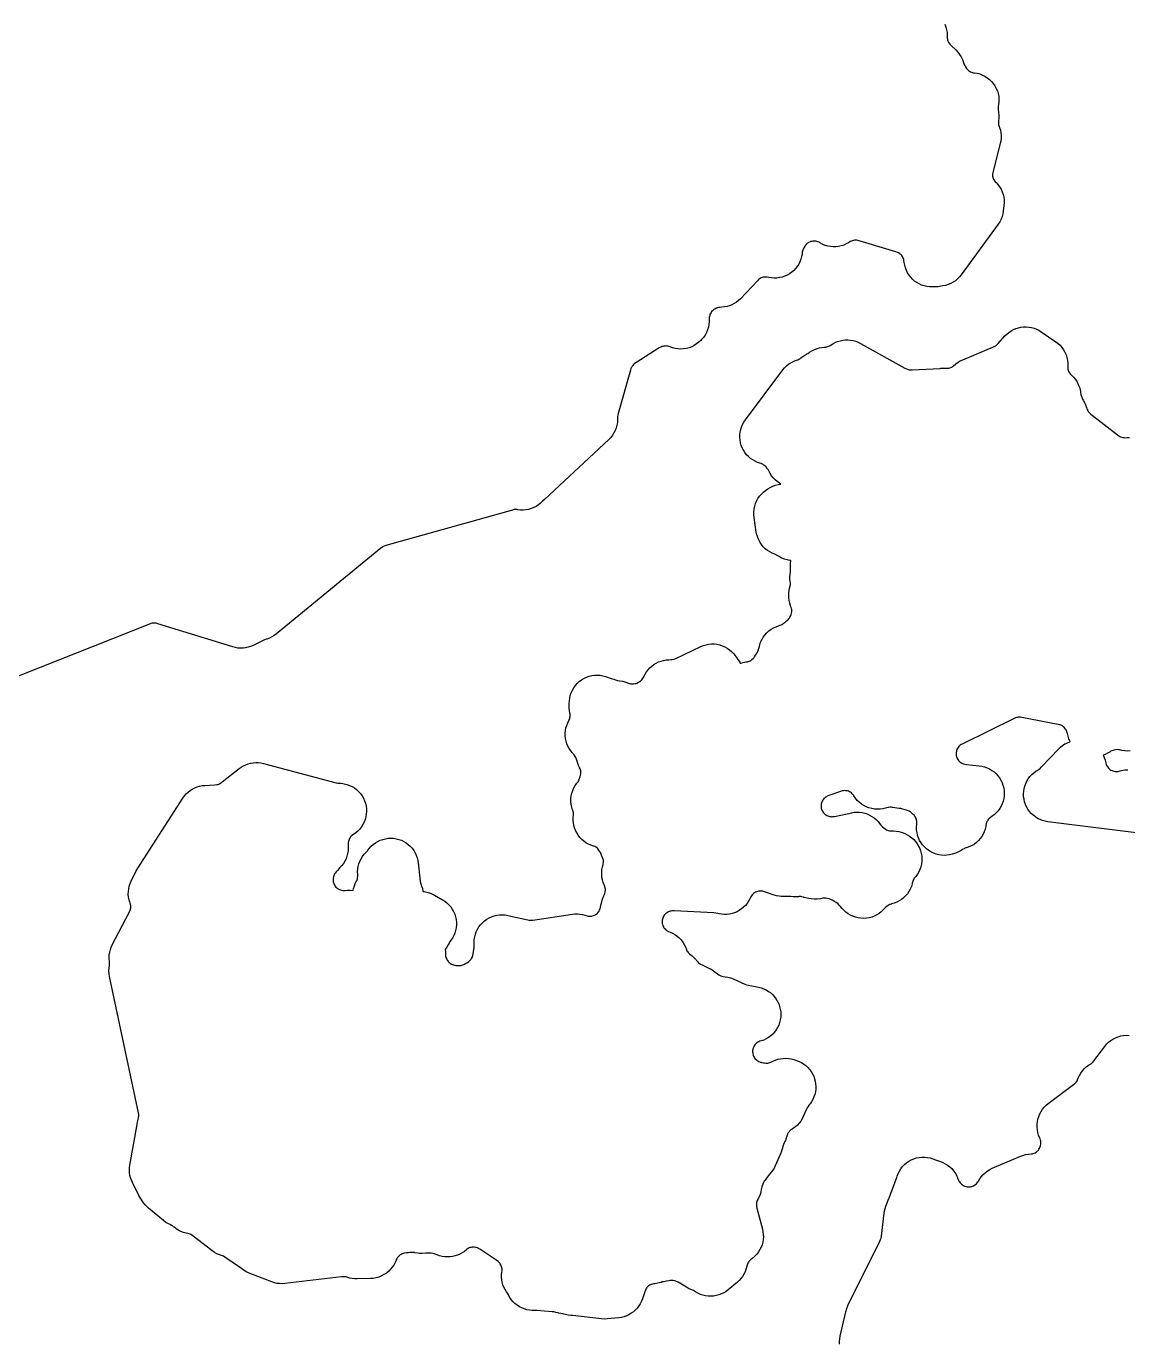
# Model space of a CAD drawing. Header units: metres. Extents: x 0 to 400, y 0 to 202.
# Drawn here: x 96.17 to 121.9, y 88.6 to 119.37 of the extents above; entities that cross this region are included whole.
import ezdxf

# ---------------------------------------------------------------- set-up
doc = ezdxf.new("R2010")
doc.units = ezdxf.units.M

msp = doc.modelspace()

# ---------------------------------------------------------------- linework, layer by layer
for points in [[(117.628, 119.4126), (117.651, 119.3496), (117.668, 119.2856), (117.679, 119.2196), (117.682, 119.1526), (117.682, 119.1306), (117.684, 119.0886), (117.688, 119.0646), (117.694, 119.0396), (117.704, 119.0126), (117.715, 118.9896), (117.727, 118.9696), (117.743, 118.9496), (117.773, 118.9186), (117.884, 118.8136), (117.931, 118.7636), (117.973, 118.7096), (118.009, 118.6506), (118.039, 118.5876), (118.062, 118.5226), (118.066, 118.5076), (118.075, 118.4856), (118.093, 118.4506), (118.114, 118.4156), (118.137, 118.3796), (118.15, 118.3626), (118.164, 118.3476), (118.184, 118.3306), (118.206, 118.3156), (118.227, 118.3036), (118.249, 118.2946), (118.271, 118.2866), (118.292, 118.2826), (118.319, 118.2796), (118.383, 118.2686), (118.447, 118.2516), (118.508, 118.2276), (118.566, 118.1986), (118.621, 118.1636), (118.672, 118.1226), (118.719, 118.0766), (118.761, 118.0266), (118.798, 117.9726), (118.829, 117.9156), (118.855, 117.8546), (118.874, 117.7926), (118.886, 117.7286), (118.892, 117.6626), (118.892, 117.5976), (118.885, 117.5326), (118.878, 117.5026), (118.873, 117.4666), (118.872, 117.4456), (118.873, 117.4176), (118.88, 117.3696), (118.882, 117.3576), (118.884, 117.3496), (118.89, 117.2856), (118.89, 117.2216), (118.884, 117.1586), (118.881, 117.1426), (118.88, 117.1176), (118.881, 117.0956), (118.885, 117.0706), (118.891, 117.0466), (118.906, 117.0016), (118.925, 116.9396), (118.937, 116.8776), (118.942, 116.8136), (118.942, 116.7496), (118.935, 116.6856), (118.922, 116.6236), (118.754, 115.9796), (118.746, 115.9376), (118.743, 115.9146), (118.743, 115.8916), (118.745, 115.8646), (118.75, 115.8396), (118.757, 115.8156), (118.766, 115.7956), (118.779, 115.7716), (118.791, 115.7516), (118.807, 115.7326), (118.825, 115.7146), (118.869, 115.6666), (118.908, 115.6136), (118.941, 115.5576), (118.968, 115.4986), (118.989, 115.4366), (119.004, 115.3736), (119.013, 115.3086), (119.015, 115.2436), (119.01, 115.1776), (118.994, 115.0466), (118.983, 114.9826), (118.965, 114.9186), (118.941, 114.8576), (118.911, 114.7996), (118.875, 114.7446), (118.012, 113.5576), (117.972, 113.5076), (117.926, 113.4616), (117.876, 113.4196), (117.823, 113.3836), (117.766, 113.3536), (117.706, 113.3286), (117.644, 113.3096), (117.581, 113.2976), (117.536, 113.2916), (117.534, 113.2906), (117.472, 113.2796), (117.41, 113.2746), (117.369, 113.2756), (117.335, 113.2746), (117.272, 113.2766), (117.209, 113.2846), (117.147, 113.2986), (117.087, 113.3196), (117.029, 113.3456), (116.974, 113.3766), (116.922, 113.4136), (116.874, 113.4546), (116.831, 113.5016), (116.792, 113.5516), (116.758, 113.6056), (116.73, 113.6616), (116.707, 113.7216), (116.69, 113.7826), (116.68, 113.8446), (116.674, 113.8956), (116.668, 113.9186), (116.66, 113.9426), (116.65, 113.9656), (116.637, 113.9866), (116.62, 114.0106), (116.606, 114.0276), (116.588, 114.0436), (116.566, 114.0596), (116.544, 114.0736), (116.521, 114.0836), (116.483, 114.0976), (115.63, 114.3526), (115.592, 114.3626), (115.568, 114.3656), (115.54, 114.3666), (115.515, 114.3656), (115.492, 114.3616), (115.47, 114.3556), (115.446, 114.3466), (115.42, 114.3336), (115.381, 114.3096), (115.326, 114.2796), (115.268, 114.2546), (115.208, 114.2356), (115.147, 114.2226), (115.084, 114.2146), (115.021, 114.2136), (114.959, 114.2186), (114.897, 114.2296), (114.836, 114.2466), (114.778, 114.2696), (114.722, 114.2976), (114.686, 114.3176), (114.662, 114.3286), (114.641, 114.3356), (114.616, 114.3416), (114.59, 114.3446), (114.563, 114.3456), (114.541, 114.3446), (114.518, 114.3406), (114.494, 114.3336), (114.471, 114.3246), (114.447, 114.3126), (114.426, 114.2996), (114.408, 114.2856), (114.389, 114.2666), (114.373, 114.2486), (114.359, 114.2286), (114.338, 114.1926), (114.328, 114.1706), (114.312, 114.1356), (114.305, 114.1146), (114.299, 114.0906), (114.293, 114.0446), (114.282, 113.9836), (114.265, 113.9226), (114.242, 113.8646), (114.214, 113.8086), (114.18, 113.7556), (114.142, 113.7066), (114.098, 113.6606), (114.051, 113.6196), (114, 113.5836), (113.945, 113.5526), (113.888, 113.5266), (113.829, 113.5066), (113.768, 113.4926), (113.706, 113.4836), (113.643, 113.4816), (113.58, 113.4856), (113.518, 113.4956), (113.481, 113.5036), (113.456, 113.5056), (113.431, 113.5066), (113.404, 113.5036), (113.381, 113.5006), (113.361, 113.4946), (113.339, 113.4856), (113.315, 113.4736), (113.293, 113.4596), (113.276, 113.4466), (113.248, 113.4186), (112.851, 113.0006), (112.807, 112.9586), (112.76, 112.9206), (112.709, 112.8876), (112.655, 112.8596), (112.598, 112.8366), (112.54, 112.8186), (112.48, 112.8066), (112.42, 112.7996), (112.369, 112.7966), (112.345, 112.7926), (112.321, 112.7866), (112.291, 112.7756), (112.254, 112.7586), (112.232, 112.7456), (112.214, 112.7316), (112.198, 112.7176), (112.181, 112.6976), (112.166, 112.6766), (112.151, 112.6526), (112.141, 112.6296), (112.135, 112.6116), (112.128, 112.5846), (112.124, 112.5596), (112.124, 112.5366), (112.124, 112.5306), (112.124, 112.4646), (112.118, 112.3986), (112.105, 112.3336), (112.085, 112.2706), (112.059, 112.2096), (112.027, 112.1516), (111.989, 112.0966), (111.946, 112.0466), (111.926, 112.0256), (111.879, 111.9806), (111.828, 111.9416), (111.773, 111.9066), (111.714, 111.8776), (111.653, 111.8546), (111.59, 111.8386), (111.526, 111.8286), (111.461, 111.8246), (111.396, 111.8276), (111.332, 111.8366), (111.269, 111.8526), (111.208, 111.8746), (111.191, 111.8816), (111.168, 111.8886), (111.143, 111.8926), (111.118, 111.8956), (111.092, 111.8946), (111.064, 111.8916), (111.041, 111.8866), (111.019, 111.8796), (110.993, 111.8686), (110.958, 111.8486), (110.41, 111.5046), (110.374, 111.4786), (110.353, 111.4596), (110.337, 111.4426), (110.322, 111.4226), (110.306, 111.3956), (110.296, 111.3736), (110.283, 111.3336), (109.996, 110.3186), (109.986, 110.2756), (109.983, 110.2506), (109.983, 110.2236), (109.984, 110.1756), (109.98, 110.1106), (109.969, 110.0466), (109.951, 109.9836), (109.928, 109.9226), (109.899, 109.8646), (109.864, 109.8106), (109.823, 109.7596), (109.778, 109.7126), (108.273, 108.3096), (108.23, 108.2656), (108.229, 108.2636), (108.227, 108.2616), (108.225, 108.2596), (108.183, 108.2196), (108.133, 108.1806), (108.08, 108.1466), (108.023, 108.1176), (107.964, 108.0946), (107.903, 108.0776), (107.841, 108.0656), (107.778, 108.0606), (107.714, 108.0616), (107.651, 108.0696), (107.634, 108.0726), (107.612, 108.0736), (107.587, 108.0726), (107.565, 108.0706), (107.526, 108.0606), (104.57, 107.2306), (104.531, 107.2176), (104.51, 107.2076), (104.488, 107.1946), (104.454, 107.1696), (102.012, 105.1646), (101.961, 105.1266), (101.907, 105.0946), (101.85, 105.0676), (101.791, 105.0456), (101.774, 105.0406), (101.738, 105.0256), (101.466, 104.8956), (101.41, 104.8726), (101.353, 104.8546), (101.294, 104.8416), (101.234, 104.8346), (101.174, 104.8326), (101.113, 104.8366), (101.054, 104.8466), (100.995, 104.8616), (99.245, 105.4036), (99.204, 105.4136), (99.178, 105.4176), (99.155, 105.4186), (99.131, 105.4186), (99.108, 105.4146), (99.082, 105.4086), (99.044, 105.3956), (91.827, 102.5356)], [(122.345, 100.4876), (120.035, 100.7766), (119.973, 100.7876), (119.912, 100.8046), (119.853, 100.8266), (119.797, 100.8546), (119.744, 100.8886), (119.694, 100.9266), (119.648, 100.9696), (119.607, 101.0176), (119.57, 101.0686), (119.539, 101.1226), (119.513, 101.1796), (119.493, 101.2396), (119.478, 101.3006), (119.469, 101.3626), (119.467, 101.4256), (119.471, 101.4886), (119.48, 101.5506), (119.496, 101.6116), (119.518, 101.6706), (119.545, 101.7276), (119.577, 101.7806), (119.615, 101.8316), (119.657, 101.8776), (119.704, 101.9206), (119.754, 101.9576), (119.783, 101.9756), (119.808, 101.9906), (119.834, 102.0066), (119.852, 102.0216), (119.882, 102.0506), (120.281, 102.4746), (120.328, 102.5196), (120.378, 102.5596), (120.433, 102.5946), (120.491, 102.6236), (120.551, 102.6466), (120.557, 102.6486), (120.552, 102.6576), (120.526, 102.7156), (120.506, 102.7766), (120.492, 102.8396), (120.489, 102.8566), (120.482, 102.8806), (120.474, 102.9026), (120.462, 102.9266), (120.451, 102.9436), (120.435, 102.9646), (120.417, 102.9846), (120.4, 102.9986), (120.381, 103.0126), (120.36, 103.0246), (120.336, 103.0356), (120.313, 103.0436), (120.275, 103.0526), (119.43, 103.2126), (119.394, 103.2176), (119.37, 103.2186), (119.351, 103.2186), (119.328, 103.2146), (119.303, 103.2096), (119.28, 103.2016), (119.246, 103.1876), (118.047, 102.6006), (118.012, 102.5816), (117.99, 102.5656), (117.968, 102.5476), (117.953, 102.5316), (117.939, 102.5146), (117.924, 102.4896), (117.912, 102.4686), (117.904, 102.4466), (117.897, 102.4216), (117.893, 102.3956), (117.891, 102.3716), (117.892, 102.3476), (117.895, 102.3206), (117.9, 102.2986), (117.908, 102.2756), (117.919, 102.2516), (117.932, 102.2296), (117.944, 102.2116), (117.963, 102.1906), (117.981, 102.1736), (118.002, 102.1586), (118.024, 102.1446), (118.043, 102.1356), (118.066, 102.1276), (118.095, 102.1196), (118.136, 102.1136), (118.433, 102.0836), (118.496, 102.0736), (118.557, 102.0586), (118.617, 102.0366), (118.674, 102.0096), (118.728, 101.9776), (118.779, 101.9396), (118.826, 101.8976), (118.868, 101.8506), (118.906, 101.7996), (118.939, 101.7456), (118.966, 101.6886), (118.987, 101.6286), (119.003, 101.5676), (119.013, 101.5056), (119.016, 101.4426), (119.013, 101.3786), (119.004, 101.3166), (118.989, 101.2546), (118.969, 101.1956), (118.942, 101.1376), (118.91, 101.0836), (118.873, 101.0326), (118.831, 100.9846), (118.784, 100.9416), (118.734, 100.9036), (118.686, 100.8706), (118.669, 100.8566), (118.651, 100.8386), (118.634, 100.8166), (118.622, 100.7976), (118.613, 100.7806), (118.602, 100.7536), (118.595, 100.7286), (118.588, 100.6896), (118.584, 100.6646), (118.569, 100.6036), (118.548, 100.5446), (118.522, 100.4886), (118.491, 100.4346), (118.454, 100.3836), (118.413, 100.3366), (118.367, 100.2946), (118.318, 100.2566), (118.265, 100.2236), (118.209, 100.1956), (118.151, 100.1726), (118.102, 100.1576), (118.079, 100.1466), (118.044, 100.1266), (118.012, 100.1066), (117.948, 100.0706), (117.881, 100.0426), (117.832, 100.0276), (117.811, 100.0216), (117.802, 100.0186), (117.74, 100.0036), (117.677, 99.9946), (117.613, 99.9916), (117.549, 99.9956), (117.485, 100.0046), (117.423, 100.0206), (117.363, 100.0426), (117.305, 100.0706), (117.251, 100.1046), (117.2, 100.1426), (117.153, 100.1866), (117.11, 100.2346), (117.073, 100.2866), (117.04, 100.3416), (117.014, 100.4006), (116.993, 100.4606), (116.979, 100.5236), (116.97, 100.5866), (116.968, 100.6506), (116.972, 100.7146), (116.976, 100.7446), (116.976, 100.7646), (116.974, 100.7886), (116.97, 100.8146), (116.963, 100.8386), (116.954, 100.8606), (116.944, 100.8806), (116.928, 100.9046), (116.916, 100.9216), (116.889, 100.9486), (116.865, 100.9726), (116.835, 100.9976), (116.816, 101.0116), (116.798, 101.0226), (116.774, 101.0326), (116.734, 101.0476), (116.646, 101.0736), (116.602, 101.0826), (116.571, 101.0876), (116.558, 101.0886), (116.509, 101.0926), (116.46, 101.1006), (116.407, 101.1106), (116.379, 101.1136), (116.353, 101.1146), (116.311, 101.1106), (116.308, 101.1106), (116.272, 101.1036), (116.242, 101.0946), (116.179, 101.0796), (116.114, 101.0706), (116.048, 101.0686), (115.983, 101.0726), (115.919, 101.0836), (115.855, 101.1016), (115.794, 101.1246), (115.736, 101.1546), (115.681, 101.1906), (115.63, 101.2306), (115.583, 101.2766), (115.541, 101.3266), (115.504, 101.3816), (115.496, 101.3956), (115.482, 101.4146), (115.466, 101.4306), (115.445, 101.4496), (115.423, 101.4656), (115.404, 101.4766), (115.378, 101.4876), (115.353, 101.4956), (115.333, 101.4996), (115.306, 101.5026), (115.279, 101.5036), (115.254, 101.5006), (115.229, 101.4966), (115.189, 101.4846), (114.918, 101.3876), (114.881, 101.3726), (114.862, 101.3626), (114.839, 101.3476), (114.819, 101.3316), (114.804, 101.3166), (114.789, 101.2986), (114.775, 101.2776), (114.762, 101.2546), (114.753, 101.2346), (114.745, 101.2106), (114.74, 101.1856), (114.737, 101.1626), (114.737, 101.1396), (114.739, 101.1156), (114.743, 101.0896), (114.75, 101.0656), (114.758, 101.0436), (114.768, 101.0226), (114.78, 101.0046), (114.797, 100.9826), (114.815, 100.9636), (114.831, 100.9496), (114.852, 100.9346), (114.872, 100.9226), (114.895, 100.9116), (114.917, 100.9046), (114.938, 100.8996), (114.965, 100.8956), (114.988, 100.8946), (115.012, 100.8956), (115.053, 100.9016), (115.343, 100.9606), (115.39, 100.9716), (115.391, 100.9726), (115.451, 100.9886), (115.512, 100.9976), (115.573, 101.0016), (115.635, 100.9996), (115.696, 100.9916), (115.757, 100.9776), (115.815, 100.9586), (115.872, 100.9336), (115.926, 100.9026), (115.976, 100.8676), (116.023, 100.8276), (116.067, 100.7836), (116.105, 100.7356), (116.133, 100.6986), (116.147, 100.6826), (116.175, 100.6566), (116.206, 100.6306), (116.242, 100.6046), (116.264, 100.5906), (116.282, 100.5816), (116.306, 100.5736), (116.332, 100.5666), (116.355, 100.5636), (116.382, 100.5626), (116.427, 100.5636), (116.49, 100.5586), (116.552, 100.5486), (116.612, 100.5316), (116.636, 100.5226), (116.671, 100.5096), (116.672, 100.5096), (116.695, 100.5006), (116.752, 100.4736), (116.806, 100.4406), (116.856, 100.4026), (116.902, 100.3606), (116.945, 100.3136), (116.982, 100.2636), (117.014, 100.2096), (117.041, 100.1526), (117.063, 100.0936), (117.078, 100.0326), (117.088, 99.9706), (117.091, 99.9076), (117.088, 99.8446), (117.08, 99.7826), (117.065, 99.7216), (117.044, 99.6616), (117.018, 99.6046), (116.986, 99.5506), (116.95, 99.4996), (116.914, 99.4546), (116.901, 99.4346), (116.889, 99.4106), (116.88, 99.3856), (116.869, 99.3446), (116.865, 99.3256), (116.846, 99.2636), (116.82, 99.2046), (116.79, 99.1486), (116.754, 99.0956), (116.712, 99.0456), (116.666, 99.0016), (116.616, 98.9616), (116.562, 98.9266), (116.505, 98.8966), (116.446, 98.8726), (116.384, 98.8556), (116.371, 98.8526), (116.344, 98.8436), (116.323, 98.8336), (116.301, 98.8206), (116.282, 98.8066), (116.252, 98.7776), (116.191, 98.7146), (116.144, 98.6706), (116.093, 98.6326), (116.038, 98.5986), (115.98, 98.5706), (115.92, 98.5486), (115.858, 98.5326), (115.795, 98.5226), (115.73, 98.5186), (115.666, 98.5216), (115.603, 98.5306), (115.541, 98.5456), (115.48, 98.5666), (115.422, 98.5946), (115.367, 98.6276), (115.315, 98.6656), (115.268, 98.7086), (115.267, 98.7096), (115.232, 98.7466), (115.184, 98.8026), (115.16, 98.8296), (115.125, 98.8626), (115.087, 98.8906), (115.035, 98.9236), (114.993, 98.9476), (114.968, 98.9586), (114.927, 98.9716), (114.889, 98.9816), (114.849, 98.9896), (114.828, 98.9916), (114.803, 98.9916), (114.778, 98.9896), (114.723, 98.9786), (114.651, 98.9686), (114.577, 98.9666), (114.504, 98.9736), (114.45, 98.9816), (114.45, 98.9826), (114.41, 98.9886), (114.345, 99.0056), (114.328, 99.0116), (114.287, 99.0226), (114.265, 99.0266), (114.245, 99.0276), (114.219, 99.0266), (114.206, 99.0256), (114.147, 99.0206), (114.088, 99.0216), (114.028, 99.0286), (114.022, 99.0296), (113.999, 99.0296), (113.986, 99.0296), (113.913, 99.0296), (113.885, 99.0316), (113.873, 99.0316), (113.814, 99.0316), (113.755, 99.0366), (113.696, 99.0476), (113.639, 99.0646), (113.413, 99.1396), (113.376, 99.1506), (113.349, 99.1546), (113.324, 99.1566), (113.3, 99.1556), (113.273, 99.1526), (113.25, 99.1476), (113.228, 99.1396), (113.204, 99.1286), (113.182, 99.1156), (113.162, 99.1016), (113.144, 99.0866), (113.128, 99.0676), (113.111, 99.0456), (113.097, 99.0236), (113.073, 98.9726), (113.043, 98.9186), (113.008, 98.8676), (112.969, 98.8206), (112.926, 98.7766), (112.878, 98.7376), (112.827, 98.7036), (112.773, 98.6736), (112.717, 98.6496), (112.658, 98.6306), (112.598, 98.6176), (112.537, 98.6106), (112.475, 98.6086), (112.414, 98.6136), (112.353, 98.6236), (112.323, 98.6316), (112.276, 98.6416), (112.231, 98.6466), (111.304, 98.6926), (111.264, 98.6926), (111.237, 98.6896), (111.212, 98.6846), (111.189, 98.6776), (111.169, 98.6696), (111.146, 98.6566), (111.122, 98.6416), (111.105, 98.6276), (111.089, 98.6106), (111.073, 98.5916), (111.058, 98.5676), (111.046, 98.5466), (111.038, 98.5256), (111.03, 98.4996), (111.026, 98.4776), (111.024, 98.4546), (111.025, 98.4236), (111.027, 98.4006), (111.031, 98.3806), (111.04, 98.3546), (111.05, 98.3296), (111.062, 98.3076), (111.075, 98.2886), (111.091, 98.2706), (111.109, 98.2536), (111.129, 98.2376), (111.151, 98.2236), (111.173, 98.2126), (111.211, 98.1966), (111.269, 98.1706), (111.324, 98.1396), (111.376, 98.1026), (111.424, 98.0606), (111.468, 98.0146), (111.507, 97.9646), (111.54, 97.9106), (111.569, 97.8536), (111.591, 97.7936), (111.594, 97.7856), (111.604, 97.7636), (111.616, 97.7416), (111.63, 97.7226), (111.645, 97.7056), (111.663, 97.6886), (111.708, 97.6536), (111.708, 97.6526), (111.726, 97.6396), (111.773, 97.5966), (111.816, 97.5496), (111.83, 97.5306), (111.856, 97.4996), (111.877, 97.4786), (111.898, 97.4616), (111.918, 97.4486), (111.957, 97.4296), (112.116, 97.3586), (112.169, 97.3316), (112.219, 97.3006), (112.266, 97.2646), (112.274, 97.2566), (112.284, 97.2486), (112.317, 97.2206), (112.345, 97.2016), (112.351, 97.1986), (112.352, 97.1976), (112.379, 97.1826), (112.398, 97.1746), (112.422, 97.1676), (112.45, 97.1616), (112.496, 97.1556), (112.56, 97.1446), (112.623, 97.1276), (112.683, 97.1046), (112.954, 96.9836), (112.997, 96.9676), (113.042, 96.9556), (113.276, 96.9096), (113.337, 96.8936), (113.397, 96.8726), (113.455, 96.8446), (113.509, 96.8126), (113.56, 96.7746), (113.607, 96.7316), (113.65, 96.6846), (113.688, 96.6336), (113.721, 96.5786), (113.748, 96.5216), (113.769, 96.4616), (113.785, 96.3996), (113.794, 96.3366), (113.797, 96.2736), (113.794, 96.2096), (113.785, 96.1476), (113.769, 96.0856), (113.748, 96.0256), (113.721, 95.9686), (113.688, 95.9136), (113.65, 95.8626), (113.607, 95.8156), (113.56, 95.7726), (113.509, 95.7346), (113.455, 95.7026), (113.397, 95.6746), (113.337, 95.6536), (113.31, 95.6456), (113.286, 95.6356), (113.261, 95.6226), (113.239, 95.6086), (113.222, 95.5946), (113.205, 95.5776), (113.189, 95.5596), (113.176, 95.5396), (113.164, 95.5176), (113.155, 95.4976), (113.146, 95.4696), (113.141, 95.4466), (113.138, 95.4236), (113.138, 95.3986), (113.139, 95.3776), (113.144, 95.3506), (113.151, 95.3246), (113.162, 95.2976), (113.172, 95.2776), (113.185, 95.2566), (113.201, 95.2366), (113.217, 95.2196), (113.236, 95.2036), (113.256, 95.1886), (113.278, 95.1766), (113.298, 95.1666), (113.321, 95.1586), (113.341, 95.1546), (113.345, 95.1536), (113.395, 95.1446), (113.416, 95.1396), (113.446, 95.1366), (113.469, 95.1356), (113.493, 95.1376), (113.519, 95.1416), (113.541, 95.1476), (113.567, 95.1586), (113.611, 95.1806), (113.669, 95.2056), (113.728, 95.2256), (113.79, 95.2386), (113.852, 95.2466), (113.915, 95.2486), (113.978, 95.2436), (114.04, 95.2336), (114.1, 95.2176), (114.165, 95.1966), (114.223, 95.1746), (114.279, 95.1466), (114.332, 95.1146), (114.381, 95.0766), (114.427, 95.0346), (114.468, 94.9886), (114.505, 94.9386), (114.537, 94.8856), (114.564, 94.8296), (114.585, 94.7716), (114.6, 94.7116), (114.61, 94.6496), (114.614, 94.5876), (114.612, 94.5256), (114.604, 94.4646), (114.59, 94.4046), (114.57, 94.3456), (114.545, 94.2886), (114.514, 94.2346), (114.479, 94.1836), (114.452, 94.1496), (114.452, 94.1486), (114.449, 94.1446), (114.415, 94.0926), (114.398, 94.0576), (114.321, 93.8856), (114.294, 93.8316), (114.262, 93.7806), (114.226, 93.7336), (114.185, 93.6896), (114.14, 93.6486), (114.092, 93.6126), (114.059, 93.5926), (114.032, 93.5736), (114.011, 93.5556), (113.994, 93.5386), (113.98, 93.5206), (113.964, 93.4956), (113.953, 93.4726), (113.946, 93.4546), (113.94, 93.4306), (113.924, 93.3796), (113.904, 93.3296), (113.892, 93.3066), (113.889, 93.3006), (113.878, 93.2766), (113.862, 93.2366), (113.847, 93.1886), (113.838, 93.1616), (113.837, 93.1596), (113.835, 93.1546), (113.833, 93.1486), (113.822, 93.1056), (113.807, 93.0586), (113.789, 93.0126), (113.667, 92.7386), (113.639, 92.6846), (113.607, 92.6326), (113.57, 92.5836), (113.534, 92.5416), (113.461, 92.4476), (113.46, 92.4476), (113.42, 92.3926), (113.416, 92.3876), (113.411, 92.3796), (113.392, 92.3456), (113.373, 92.3046), (113.358, 92.2686), (113.35, 92.2426), (113.344, 92.2116), (113.34, 92.1796), (113.328, 92.1216), (113.311, 92.0646), (113.288, 92.0106), (113.273, 91.9816), (113.261, 91.9576), (113.259, 91.9536), (113.248, 91.9336), (113.239, 91.9106), (113.232, 91.8856), (113.227, 91.8616), (113.225, 91.8366), (113.226, 91.8116), (113.228, 91.7876), (113.237, 91.7476), (113.367, 91.2556), (113.38, 91.1956), (113.387, 91.1336), (113.389, 91.0726), (113.384, 91.0106), (113.374, 90.9496), (113.357, 90.8896), (113.335, 90.8316), (113.308, 90.7766), (113.276, 90.7236), (113.238, 90.6746), (113.196, 90.6286), (113.15, 90.5876), (113.128, 90.5706), (113.087, 90.5386), (113.071, 90.5236), (113.051, 90.5006), (113.038, 90.4816), (113.027, 90.4626), (113.016, 90.4386), (113.008, 90.4156), (112.997, 90.3686), (112.981, 90.3116), (112.96, 90.2556), (112.933, 90.2016), (112.902, 90.1506), (112.866, 90.1026), (112.826, 90.0576), (112.782, 90.0176), (112.568, 89.8386), (112.518, 89.8006), (112.464, 89.7676), (112.408, 89.7406), (112.349, 89.7186), (112.288, 89.7016), (112.226, 89.6916), (112.164, 89.6876), (112.101, 89.6896), (112.038, 89.6976), (111.977, 89.7116), (111.918, 89.7316), (111.86, 89.7566), (111.806, 89.7876), (111.781, 89.8056), (111.754, 89.8216), (111.731, 89.8326), (111.694, 89.8466), (111.641, 89.8696), (111.59, 89.8976), (111.396, 90.0136), (111.362, 90.0326), (111.34, 90.0416), (111.311, 90.0496), (111.284, 90.0546), (111.259, 90.0566), (111.237, 90.0566), (111.21, 90.0526), (111.183, 90.0466), (111.128, 90.0366), (111.093, 90.0336), (111.053, 90.0276), (111.027, 90.0216), (110.998, 90.0116), (110.927, 89.9926), (110.854, 89.9806), (110.82, 89.9776), (110.799, 89.9726), (110.771, 89.9636), (110.751, 89.9556), (110.73, 89.9436), (110.707, 89.9276), (110.69, 89.9136), (110.67, 89.8926), (110.655, 89.8726), (110.643, 89.8546), (110.632, 89.8326), (110.617, 89.7926), (110.562, 89.6276), (110.54, 89.5696), (110.512, 89.5136), (110.479, 89.4616), (110.442, 89.4116), (110.399, 89.3666), (110.352, 89.3256), (110.302, 89.2886), (110.248, 89.2566), (110.192, 89.2306), (110.133, 89.2096), (110.073, 89.1946), (110.011, 89.1856), (109.741, 89.1586), (109.673, 89.1556), (109.604, 89.1596), (108.929, 89.2366), (108.892, 89.2386), (108.829, 89.2446), (108.768, 89.2576), (108.657, 89.2856), (108.605, 89.2956), (108.594, 89.2966), (108.587, 89.2986), (108.538, 89.3096), (108.525, 89.3136), (108.495, 89.3206), (108.455, 89.3266), (108.094, 89.3566), (108.053, 89.3576), (108.051, 89.3576), (107.988, 89.3566), (107.925, 89.3626), (107.863, 89.3736), (107.803, 89.3916), (107.744, 89.4146), (107.688, 89.4436), (107.635, 89.4776), (107.586, 89.5166), (107.54, 89.5606), (107.499, 89.6086), (107.463, 89.6596), (107.432, 89.7146), (107.431, 89.7186), (107.409, 89.7576), (107.385, 89.7946), (107.353, 89.8456), (107.327, 89.8996), (107.305, 89.9556), (107.289, 90.0146), (107.278, 90.0736), (107.273, 90.1336), (107.274, 90.1936), (107.28, 90.2536), (107.284, 90.2806), (107.285, 90.3026), (107.284, 90.3286), (107.28, 90.3526), (107.274, 90.3766), (107.265, 90.4006), (107.254, 90.4246), (107.242, 90.4446), (107.229, 90.4616), (107.209, 90.4826), (107.19, 90.5006), (107.161, 90.5216), (106.766, 90.7846), (106.731, 90.8056), (106.708, 90.8156), (106.686, 90.8236), (106.66, 90.8296), (106.634, 90.8336), (106.612, 90.8346), (106.586, 90.8336), (106.56, 90.8296), (106.537, 90.8236), (106.516, 90.8156), (106.492, 90.8046), (106.472, 90.7926), (106.453, 90.7776), (106.451, 90.7756), (106.404, 90.7366), (106.354, 90.7026), (106.3, 90.6726), (106.244, 90.6486), (106.186, 90.6296), (106.126, 90.6156), (106.066, 90.6076), (106.005, 90.6056), (105.944, 90.6096), (105.883, 90.6186), (105.824, 90.6336), (105.767, 90.6546), (105.724, 90.6716), (105.7, 90.6786), (105.678, 90.6836), (105.674, 90.6846), (105.629, 90.6906), (105.593, 90.6966), (105.571, 90.6976), (105.545, 90.6966), (105.498, 90.6906), (105.415, 90.6856), (105.414, 90.6856), (105.359, 90.6876), (105.305, 90.6946), (105.246, 90.7046), (105.227, 90.7066), (105.222, 90.7066), (105.155, 90.7066), (105.138, 90.7076), (105.137, 90.7076), (105.13, 90.7076), (105.102, 90.7056), (105.074, 90.7016), (105.052, 90.6986), (104.998, 90.6906), (104.971, 90.6836), (104.947, 90.6756), (104.925, 90.6646), (104.906, 90.6536), (104.886, 90.6386), (104.865, 90.6196), (104.85, 90.6026), (104.836, 90.5846), (104.823, 90.5626), (104.81, 90.5356), (104.807, 90.5286), (104.783, 90.4726), (104.754, 90.4176), (104.719, 90.3666), (104.68, 90.3196), (104.636, 90.2756), (104.589, 90.2366), (104.581, 90.2306), (104.525, 90.1926), (104.467, 90.1616), (104.405, 90.1366), (104.341, 90.1176), (104.275, 90.1056), (104.209, 90.1006), (103.902, 90.0926), (103.842, 90.0936), (103.782, 90.1006), (103.723, 90.1126), (103.666, 90.1306), (103.66, 90.1326), (103.633, 90.1396), (103.604, 90.1436), (103.577, 90.1446), (103.535, 90.1416), (102.211, 89.9846), (102.149, 89.9796), (102.086, 89.9816), (102.024, 89.9886), (101.964, 90.0026), (101.904, 90.0216), (101.413, 90.2076), (101.358, 90.2316), (101.304, 90.2606), (101.254, 90.2956), (101.195, 90.3396), (100.811, 90.5996), (100.776, 90.6216), (100.753, 90.6326), (100.725, 90.6426), (100.689, 90.6536), (100.624, 90.6806), (100.563, 90.7136), (100.506, 90.7536), (100.07, 91.0926), (100.038, 91.1156), (100.015, 91.1286), (99.995, 91.1376), (99.971, 91.1456), (99.94, 91.1536), (99.907, 91.1586), (99.841, 91.1766), (99.778, 91.2006), (99.718, 91.2316), (99.662, 91.2696), (99.625, 91.2996), (99.609, 91.3126), (99.583, 91.3336), (99.565, 91.3446), (99.53, 91.3626), (99.492, 91.3796), (99.433, 91.4146), (99.378, 91.4546), (99.025, 91.7446), (98.982, 91.7826), (98.943, 91.8246), (98.908, 91.8696), (98.877, 91.9166), (98.876, 91.9206), (98.837, 91.9796), (98.799, 92.0446), (98.649, 92.3436), (98.625, 92.3986), (98.606, 92.4546), (98.592, 92.5116), (98.583, 92.5706), (98.58, 92.6296), (98.582, 92.6886), (98.59, 92.7476), (98.76, 93.7036), (98.762, 93.7276), (98.772, 93.7886), (98.788, 93.8476), (98.789, 93.8526), (98.793, 93.8696), (98.796, 93.8956), (98.796, 93.9186), (98.795, 93.9366), (98.789, 93.9736), (98.115, 97.1576), (98.104, 97.2256), (98.101, 97.2946), (98.105, 97.3636), (98.114, 97.4176), (98.116, 97.4396), (98.116, 97.4656), (98.114, 97.4936), (98.112, 97.5076), (98.111, 97.5236), (98.107, 97.5536), (98.105, 97.6136), (98.109, 97.6736), (98.109, 97.6736), (98.119, 97.7326), (98.134, 97.7906), (98.154, 97.8476), (98.179, 97.9016), (98.574, 98.6546), (98.592, 98.6936), (98.601, 98.7196), (98.606, 98.7406), (98.609, 98.7666), (98.61, 98.7936), (98.608, 98.8166), (98.604, 98.8416), (98.593, 98.8806), (98.588, 98.8936), (98.571, 98.9546), (98.559, 99.0176), (98.553, 99.0806), (98.554, 99.1446), (98.561, 99.2076), (98.575, 99.2706), (98.594, 99.3306), (98.619, 99.3896), (98.735, 99.6266), (98.772, 99.6926), (99.827, 101.3316), (99.863, 101.3816), (99.903, 101.4276), (99.948, 101.4706), (99.996, 101.5086), (100.048, 101.5416), (100.103, 101.5696), (100.16, 101.5926), (100.219, 101.6106), (100.28, 101.6216), (100.341, 101.6276), (100.573, 101.6386), (100.617, 101.6436), (100.646, 101.6496), (100.669, 101.6566), (100.691, 101.6666), (100.714, 101.6796), (100.749, 101.7056), (101.139, 102.0176), (101.188, 102.0526), (101.24, 102.0836), (101.295, 102.1096), (101.351, 102.1306), (101.41, 102.1456), (101.47, 102.1556), (101.53, 102.1596), (101.59, 102.1576), (101.65, 102.1506), (101.71, 102.1376), (103.409, 101.6886), (103.45, 101.6806), (103.479, 101.6776), (103.534, 101.6746), (103.598, 101.6646), (103.66, 101.6486), (103.721, 101.6266), (103.779, 101.5996), (103.834, 101.5656), (103.886, 101.5266), (103.933, 101.4836), (103.976, 101.4346), (104.013, 101.3826), (104.046, 101.3266), (104.072, 101.2686), (104.093, 101.2076), (104.108, 101.1446), (104.116, 101.0806), (104.118, 101.0166), (104.113, 100.9526), (104.103, 100.8886), (104.085, 100.8266), (104.062, 100.7666), (104.033, 100.7086), (103.999, 100.6546), (103.959, 100.6046), (103.914, 100.5576), (103.865, 100.5156), (103.812, 100.4796), (103.807, 100.4766), (103.806, 100.4756), (103.796, 100.4686), (103.775, 100.4526), (103.772, 100.4496), (103.768, 100.4456), (103.76, 100.4376), (103.754, 100.4316), (103.746, 100.4206), (103.736, 100.4086), (103.735, 100.4076), (103.733, 100.4036), (103.725, 100.3906), (103.722, 100.3866), (103.71, 100.3636), (103.701, 100.3406), (103.694, 100.3146), (103.689, 100.2896), (103.687, 100.2636), (103.688, 100.2336), (103.688, 100.2266), (103.691, 100.1626), (103.687, 100.0986), (103.677, 100.0356), (103.661, 99.9736), (103.639, 99.9136), (103.611, 99.8556), (103.577, 99.8016), (103.539, 99.7506), (103.495, 99.7036), (103.477, 99.6856), (103.437, 99.6396), (103.408, 99.6056), (103.406, 99.6036), (103.386, 99.5786), (103.372, 99.5586), (103.36, 99.5356), (103.351, 99.5126), (103.344, 99.4896), (103.338, 99.4586), (103.336, 99.4356), (103.337, 99.4066), (103.339, 99.3816), (103.344, 99.3586), (103.352, 99.3346), (103.361, 99.3136), (103.375, 99.2876), (103.388, 99.2686), (103.403, 99.2516), (103.422, 99.2336), (103.442, 99.2176), (103.467, 99.2016), (103.486, 99.1926), (103.509, 99.1836), (103.535, 99.1766), (103.558, 99.1736), (103.587, 99.1716), (103.607, 99.1716), (103.61, 99.1726), (103.672, 99.1786), (103.734, 99.1786), (103.797, 99.1736), (103.809, 99.1716), (103.816, 99.2146), (103.833, 99.2766), (103.856, 99.3366), (103.884, 99.3936), (103.888, 99.3996), (103.897, 99.4206), (103.904, 99.4406), (103.91, 99.4686), (103.913, 99.4936), (103.913, 99.5166), (103.911, 99.5466), (103.909, 99.6096), (103.913, 99.6726), (103.924, 99.7346), (103.94, 99.7956), (103.962, 99.8546), (103.99, 99.9116), (104.023, 99.9646), (104.062, 100.0156), (104.104, 100.0616), (104.126, 100.0816), (104.141, 100.0996), (104.148, 100.1096), (104.186, 100.1606), (104.229, 100.2066), (104.276, 100.2486), (104.327, 100.2856), (104.381, 100.3186), (104.439, 100.3446), (104.498, 100.3656), (104.56, 100.3806), (104.622, 100.3896), (104.685, 100.3926), (104.748, 100.3896), (104.811, 100.3796), (104.872, 100.3646), (104.932, 100.3426), (104.989, 100.3156), (105.043, 100.2836), (105.094, 100.2456), (105.14, 100.2036), (105.183, 100.1566), (105.221, 100.1066), (105.253, 100.0526), (105.281, 99.9956), (105.302, 99.9356), (105.318, 99.8746), (105.327, 99.8126), (105.372, 99.3886), (105.378, 99.3486), (105.384, 99.3256), (105.392, 99.3016), (105.404, 99.2746), (105.424, 99.2156), (105.437, 99.1546), (105.438, 99.1476), (105.462, 99.1456), (105.525, 99.1346), (105.586, 99.1166), (105.646, 99.0936), (105.702, 99.0646), (105.892, 98.9556), (105.947, 98.9206), (105.997, 98.8806), (106.043, 98.8356), (106.085, 98.7866), (106.122, 98.7336), (106.153, 98.6776), (106.178, 98.6176), (106.197, 98.5566), (106.21, 98.4936), (106.217, 98.4296), (106.217, 98.3646), (106.211, 98.3006), (106.199, 98.2376), (106.18, 98.1756), (106.156, 98.1166), (106.125, 98.0596), (106.089, 98.0066), (106.059, 97.9656), (106.045, 97.9426), (106.024, 97.8996), (105.993, 97.8426), (105.958, 97.7926), (105.963, 97.7336), (105.961, 97.6846), (105.962, 97.6566), (105.966, 97.6326), (105.971, 97.6116), (105.979, 97.5876), (105.991, 97.5616), (106.002, 97.5426), (106.016, 97.5226), (106.032, 97.5036), (106.048, 97.4896), (106.069, 97.4726), (106.071, 97.4716), (106.075, 97.4686), (106.079, 97.4656), (106.102, 97.4516), (106.123, 97.4416), (106.146, 97.4326), (106.171, 97.4256), (106.189, 97.4226), (106.192, 97.4226), (106.203, 97.4206), (106.236, 97.4176), (106.264, 97.4166), (106.272, 97.4156), (106.3, 97.4166), (106.322, 97.4186), (106.345, 97.4236), (106.369, 97.4306), (106.391, 97.4406), (106.43, 97.4616), (106.476, 97.4896), (106.509, 97.5116), (106.526, 97.5266), (106.545, 97.5466), (106.561, 97.5666), (106.573, 97.5846), (106.585, 97.6066), (106.595, 97.6306), (106.601, 97.6516), (106.608, 97.6916), (106.629, 97.8396), (106.633, 97.8796), (106.632, 97.9356), (106.631, 97.9586), (106.635, 98.0226), (106.645, 98.0856), (106.661, 98.1476), (106.683, 98.2076), (106.711, 98.2656), (106.745, 98.3206), (106.783, 98.3706), (106.827, 98.4176), (106.875, 98.4606), (106.927, 98.4976), (106.982, 98.5296), (107.041, 98.5566), (107.101, 98.5766), (107.164, 98.5916), (107.227, 98.5996), (107.291, 98.6016), (107.355, 98.5976), (107.418, 98.5866), (107.886, 98.4836), (107.921, 98.4776), (107.947, 98.4756), (107.968, 98.4756), (108.002, 98.4796), (108.929, 98.6156), (108.987, 98.6216), (109.045, 98.6226), (109.103, 98.6176), (109.161, 98.6076), (109.217, 98.5926), (109.271, 98.5756), (109.298, 98.5706), (109.322, 98.5676), (109.347, 98.5676), (109.371, 98.5696), (109.394, 98.5746), (109.422, 98.5826), (109.443, 98.5916), (109.464, 98.6026), (109.486, 98.6176), (109.506, 98.6336), (109.522, 98.6506), (109.538, 98.6696), (109.551, 98.6906), (109.564, 98.7156), (109.573, 98.7386), (109.583, 98.7746), (109.595, 98.8246), (109.604, 98.8746), (109.622, 98.9456), (109.647, 99.0136), (109.669, 99.0626), (109.684, 99.1026), (109.691, 99.1286), (109.695, 99.1526), (109.697, 99.1766), (109.697, 99.1976), (109.693, 99.2256), (109.688, 99.2516), (109.683, 99.2666), (109.669, 99.2986), (109.646, 99.3556), (109.629, 99.4156), (109.617, 99.4766), (109.612, 99.5386), (109.612, 99.6006), (109.618, 99.6616), (109.63, 99.7226), (109.647, 99.7796), (109.648, 99.7826), (109.65, 99.7926), (109.653, 99.8236), (109.654, 99.8466), (109.652, 99.8716), (109.648, 99.8946), (109.641, 99.9186), (109.626, 99.9586), (109.582, 100.0556), (109.563, 100.0926), (109.548, 100.1156), (109.532, 100.1356), (109.512, 100.1556), (109.492, 100.1726), (109.476, 100.1836), (109.453, 100.1956), (109.429, 100.2056), (109.419, 100.2076), (109.359, 100.2286), (109.301, 100.2546), (109.245, 100.2856), (109.194, 100.3226), (109.146, 100.3646), (109.102, 100.4106), (109.063, 100.4606), (109.03, 100.5146), (109.001, 100.5716), (108.979, 100.6316), (108.962, 100.6926), (108.952, 100.7546), (108.947, 100.8186), (108.949, 100.8816), (108.953, 100.9336), (108.953, 100.9606), (108.951, 100.9826), (108.945, 101.0086), (108.935, 101.0436), (108.932, 101.0536), (108.912, 101.1166), (108.899, 101.1816), (108.893, 101.2476), (108.893, 101.3136), (108.9, 101.3786), (108.914, 101.4436), (108.934, 101.5066), (108.961, 101.5666), (108.993, 101.6246), (109.032, 101.6786), (109.059, 101.7126), (109.069, 101.7296), (109.082, 101.7546), (109.097, 101.7936), (109.108, 101.8286), (109.12, 101.8686), (109.124, 101.8936), (109.125, 101.9176), (109.124, 101.9426), (109.121, 101.9666), (109.115, 101.9936), (109.107, 102.0166), (109.097, 102.0386), (109.095, 102.0426), (109.072, 102.0886), (109.051, 102.1406), (109.035, 102.1936), (109.023, 102.2386), (109.015, 102.2616), (109.006, 102.2806), (108.991, 102.3036), (108.965, 102.3386), (108.937, 102.3716), (108.926, 102.3836), (108.887, 102.4326), (108.852, 102.4846), (108.822, 102.5396), (108.798, 102.5976), (108.779, 102.6576), (108.767, 102.7196), (108.76, 102.7816), (108.76, 102.8446), (108.765, 102.9076), (108.777, 102.9686), (108.794, 103.0296), (108.817, 103.0876), (108.846, 103.1426), (108.846, 103.1436), (108.857, 103.1666), (108.865, 103.1876), (108.87, 103.2106), (108.874, 103.2356), (108.875, 103.2616), (108.874, 103.2876), (108.87, 103.3146), (108.858, 103.3726), (108.851, 103.4456), (108.853, 103.5196), (108.854, 103.5346), (108.854, 103.5366), (108.856, 103.6026), (108.864, 103.6666), (108.878, 103.7306), (108.899, 103.7916), (108.926, 103.8516), (108.959, 103.9076), (108.997, 103.9606), (109.04, 104.0096), (109.088, 104.0536), (109.14, 104.0926), (109.196, 104.1256), (109.255, 104.1536), (109.316, 104.1756), (109.38, 104.1906), (109.444, 104.1996), (109.509, 104.2026), (109.574, 104.1986), (109.639, 104.1876), (109.701, 104.1716), (109.837, 104.1276), (109.894, 104.1056), (109.931, 104.0896), (109.956, 104.0816), (109.98, 104.0766), (110.032, 104.0706), (110.035, 104.0706), (110.038, 104.0706), (110.107, 104.0596), (110.175, 104.0406), (110.241, 104.0136), (110.261, 104.0066), (110.286, 104.0016), (110.316, 103.9976), (110.339, 103.9966), (110.362, 103.9986), (110.39, 104.0036), (110.415, 104.0096), (110.434, 104.0176), (110.472, 104.0376), (110.484, 104.0446), (110.519, 104.0676), (110.536, 104.0806), (110.552, 104.0966), (110.569, 104.1166), (110.584, 104.1376), (110.596, 104.1596), (110.6, 104.1686), (110.627, 104.2246), (110.659, 104.2776), (110.696, 104.3276), (110.737, 104.3736), (110.783, 104.4146), (110.832, 104.4516), (110.885, 104.4846), (110.941, 104.5116), (110.999, 104.5326), (111.059, 104.5486), (111.12, 104.5586), (111.181, 104.5636), (111.238, 104.5646), (111.262, 104.5676), (111.286, 104.5726), (111.308, 104.5796), (111.343, 104.5946), (111.928, 104.8696), (111.987, 104.8946), (112.049, 104.9126), (112.112, 104.9246), (112.176, 104.9306), (112.241, 104.9306), (112.305, 104.9236), (112.368, 104.9106), (112.429, 104.8916), (112.489, 104.8656), (112.545, 104.8346), (112.598, 104.7976), (112.647, 104.7566), (112.692, 104.7096), (112.732, 104.6596), (112.736, 104.6526), (112.74, 104.6466), (112.783, 104.5866), (112.788, 104.5796), (112.802, 104.5616), (112.836, 104.5086), (112.85, 104.4796), (112.86, 104.4836), (112.92, 104.5006), (112.982, 104.5116), (113.016, 104.5166), (113.036, 104.5216), (113.059, 104.5296), (113.082, 104.5406), (113.103, 104.5526), (113.119, 104.5646), (113.147, 104.5896), (113.172, 104.6156), (113.182, 104.6296), (113.207, 104.6726), (113.226, 104.7016), (113.23, 104.7076), (113.234, 104.7136), (113.248, 104.7386), (113.263, 104.7706), (113.264, 104.7736), (113.274, 104.7956), (113.279, 104.8066), (113.285, 104.8236), (113.298, 104.8756), (113.299, 104.8796), (113.305, 104.9076), (113.325, 104.9696), (113.352, 105.0296), (113.385, 105.0866), (113.423, 105.1406), (113.467, 105.1896), (113.515, 105.2346), (113.568, 105.2736), (113.624, 105.3076), (113.684, 105.3356), (113.746, 105.3576), (113.78, 105.3686), (113.804, 105.3776), (113.826, 105.3886), (113.846, 105.4026), (113.848, 105.4036), (113.857, 105.4096), (113.865, 105.4156), (113.866, 105.4166), (113.873, 105.4216), (113.915, 105.4556), (113.93, 105.4686), (113.953, 105.4856), (113.967, 105.4986), (113.987, 105.5226), (113.989, 105.5246), (113.995, 105.5326), (114.005, 105.5486), (114.007, 105.5506), (114.009, 105.5536), (114.011, 105.5576), (114.011, 105.5586), (114.029, 105.5946), (114.037, 105.6166), (114.046, 105.6516), (114.05, 105.6806), (114.051, 105.7066), (114.05, 105.7316), (114.047, 105.7526), (114.04, 105.7806), (114.034, 105.7976), (114.024, 105.8286), (114.007, 105.8866), (113.993, 105.9466), (113.984, 106.0076), (113.981, 106.0686), (113.981, 106.0696), (113.983, 106.1256), (113.991, 106.1816), (114.003, 106.2366), (114.017, 106.2916), (114.02, 106.3096), (114.021, 106.3346), (114.02, 106.3626), (114.016, 106.3946), (114.01, 106.4496), (114.009, 106.5036), (114.013, 106.5586), (114.02, 106.6186), (114.021, 106.6266), (114.021, 106.6346), (114.023, 106.6856), (114.021, 106.7456), (114.021, 106.8096), (114.028, 106.8736), (114.029, 106.8786), (114.005, 106.8816), (113.943, 106.8946), (113.884, 106.9136), (113.857, 106.9236), (113.805, 106.9456), (113.756, 106.9716), (113.709, 107.0016), (113.707, 107.0026), (113.685, 107.0156), (113.658, 107.0276), (113.654, 107.0286), (113.594, 107.0526), (113.537, 107.0826), (113.484, 107.1176), (113.434, 107.1576), (113.388, 107.2026), (113.347, 107.2526), (113.311, 107.3056), (113.281, 107.3616), (113.256, 107.4206), (113.237, 107.4826), (113.224, 107.5446), (113.172, 107.8896), (113.166, 107.9546), (113.166, 108.0196), (113.173, 108.0846), (113.186, 108.1486), (113.205, 108.2106), (113.231, 108.2706), (113.262, 108.3276), (113.299, 108.3816), (113.342, 108.4316), (113.389, 108.4766), (113.44, 108.5166), (113.494, 108.5546), (113.549, 108.5896), (113.607, 108.6186), (113.668, 108.6416), (113.731, 108.6586), (113.795, 108.6686), (113.798, 108.6686), (113.763, 108.6886), (113.711, 108.7256), (113.663, 108.7666), (113.619, 108.8136), (113.579, 108.8636), (113.545, 108.9176), (113.517, 108.9746), (113.516, 108.9756), (113.499, 109.0076), (113.487, 109.0266), (113.463, 109.0556), (113.452, 109.0676), (113.423, 109.0966), (113.403, 109.1126), (113.383, 109.1256), (113.361, 109.1366), (113.339, 109.1466), (113.31, 109.1546), (113.251, 109.1746), (113.194, 109.2006), (113.139, 109.2316), (113.088, 109.2676), (113.041, 109.3086), (112.998, 109.3536), (112.959, 109.4036), (112.925, 109.4566), (112.897, 109.5116), (112.874, 109.5706), (112.857, 109.6306), (112.846, 109.6916), (112.84, 109.7546), (112.841, 109.8166), (112.848, 109.8796), (112.861, 109.9406), (112.88, 110.0006), (112.904, 110.0586), (112.934, 110.1136), (112.969, 110.1656), (113.842, 111.3356), (113.885, 111.3866), (113.933, 111.4346), (113.986, 111.4756), (114.043, 111.5126), (114.103, 111.5426), (114.166, 111.5656), (114.193, 111.5736), (114.217, 111.5846), (114.237, 111.5956), (114.256, 111.6086), (114.267, 111.6176), (114.309, 111.6516), (114.354, 111.6816), (114.401, 111.7076), (114.404, 111.7086), (114.424, 111.7206), (114.424, 111.7216), (114.47, 111.7536), (114.519, 111.7826), (114.571, 111.8066), (114.59, 111.8146), (114.643, 111.8346), (114.698, 111.8496), (114.755, 111.8596), (114.812, 111.8646), (114.823, 111.8656), (114.845, 111.8686), (114.873, 111.8756), (114.897, 111.8846), (114.931, 111.9006), (114.948, 111.9096), (115.012, 111.9476), (115.066, 111.9756), (115.123, 111.9996), (115.182, 112.0176), (115.242, 112.0296), (115.303, 112.0366), (115.365, 112.0376), (115.426, 112.0326), (115.487, 112.0216), (115.546, 112.0046), (115.603, 111.9826), (115.658, 111.9556), (116.692, 111.3776), (116.73, 111.3586), (116.754, 111.3496), (116.773, 111.3436), (116.796, 111.3396), (116.822, 111.3376), (116.862, 111.3376), (117.516, 111.3726), (117.535, 111.3746), (117.597, 111.3786), (117.659, 111.3766), (117.673, 111.3756), (117.693, 111.3756), (117.719, 111.3786), (117.742, 111.3836), (117.766, 111.3916), (117.788, 111.4016), (117.807, 111.4126), (117.83, 111.4286), (117.875, 111.4676), (117.875, 111.4666), (117.885, 111.4756), (117.936, 111.5136), (117.989, 111.5456), (118.046, 111.5726), (118.764, 111.8746), (118.794, 111.8886), (118.813, 111.9006), (118.835, 111.9156), (118.852, 111.9306), (118.876, 111.9556), (119.032, 112.1286), (119.075, 112.1726), (119.123, 112.2126), (119.175, 112.2476), (119.229, 112.2776), (119.286, 112.3026), (119.346, 112.3216), (119.407, 112.3346), (119.468, 112.3416), (119.531, 112.3436), (119.593, 112.3386), (119.654, 112.3286), (119.714, 112.3116), (119.773, 112.2896), (119.828, 112.2626), (119.881, 112.2296), (120.221, 111.9956), (120.274, 111.9556), (120.322, 111.9106), (120.365, 111.8606), (120.402, 111.8066), (120.435, 111.7496), (120.461, 111.6886), (120.481, 111.6266), (120.494, 111.5616), (120.501, 111.4966), (120.501, 111.4306), (120.5, 111.4016), (120.501, 111.3766), (120.505, 111.3526), (120.511, 111.3306), (120.519, 111.3066), (120.529, 111.2876), (120.542, 111.2656), (120.559, 111.2436), (120.575, 111.2256), (120.59, 111.2116), (120.638, 111.1646), (120.68, 111.1126), (120.716, 111.0566), (120.747, 110.9976), (120.771, 110.9356), (120.789, 110.8706), (120.796, 110.8316), (120.801, 110.8056), (120.801, 110.8046), (120.809, 110.7626), (120.816, 110.7346), (120.827, 110.6956), (120.837, 110.6716), (120.848, 110.6496), (120.859, 110.6326), (120.891, 110.5766), (120.918, 110.5176), (120.938, 110.4566), (120.946, 110.4286), (120.954, 110.4086), (120.967, 110.3836), (120.978, 110.3646), (120.992, 110.3476), (121.012, 110.3266), (121.042, 110.3006), (121.66, 109.8156), (121.694, 109.7916), (121.716, 109.7786), (121.735, 109.7706), (121.76, 109.7626), (121.786, 109.7566), (121.81, 109.7536), (121.834, 109.7526), (121.88, 109.7556), (121.941, 109.7576)], [(121.961, 102.4306), (121.896, 102.4286), (121.83, 102.4336), (121.765, 102.4446), (121.741, 102.4506), (121.705, 102.4586), (121.682, 102.4606), (121.654, 102.4616), (121.614, 102.4576), (121.616, 102.4586), (121.577, 102.4516), (121.554, 102.4446), (121.529, 102.4346), (121.509, 102.4236), (121.487, 102.4096), (121.432, 102.3776), (121.373, 102.3496), (121.326, 102.3326), (121.353, 102.2756), (121.374, 102.2146), (121.39, 102.1516), (121.391, 102.1426), (121.4, 102.1146), (121.408, 102.0946), (121.419, 102.0736), (121.434, 102.0516), (121.45, 102.0316), (121.467, 102.0156), (121.486, 101.9996), (121.51, 101.9846), (121.532, 101.9736), (121.551, 101.9656), (121.575, 101.9586), (121.606, 101.9536), (121.63, 101.9516), (121.651, 101.9516), (121.678, 101.9546), (121.717, 101.9636), (121.724, 101.9656), (121.784, 101.9796), (121.845, 101.9876), (121.906, 101.9896)], [(115.17, 88.5656), (115.169, 88.6286), (115.174, 88.6906), (115.185, 88.7526), (115.315, 89.3246), (115.336, 89.3976), (115.366, 89.4686), (116.11, 90.9716), (116.129, 91.0146), (116.137, 91.0436), (116.146, 91.0906), (116.208, 91.6276), (116.217, 91.6836), (116.231, 91.7376), (116.249, 91.7906), (116.322, 91.9746), (116.324, 91.9806), (116.328, 91.9906), (116.505, 92.4656), (116.514, 92.4926), (116.537, 92.5536), (116.566, 92.6116), (116.601, 92.6666), (116.641, 92.7176), (116.686, 92.7646), (116.735, 92.8066), (116.789, 92.8436), (116.845, 92.8746), (116.905, 92.9006), (116.967, 92.9196), (117.031, 92.9326), (117.095, 92.9396), (117.16, 92.9396), (117.225, 92.9336), (117.288, 92.9206), (117.351, 92.9016), (117.41, 92.8766), (117.411, 92.8766), (117.456, 92.8596), (117.524, 92.8366), (117.583, 92.8146), (117.639, 92.7856), (117.693, 92.7526), (117.743, 92.7136), (117.789, 92.6696), (117.831, 92.6216), (117.867, 92.5696), (117.899, 92.5146), (117.925, 92.4576), (117.947, 92.3996), (117.958, 92.3776), (117.97, 92.3586), (117.988, 92.3346), (118.004, 92.3186), (118.021, 92.3036), (118.043, 92.2886), (118.065, 92.2756), (118.068, 92.2736), (118.069, 92.2736), (118.075, 92.2706), (118.099, 92.2606), (118.123, 92.2526), (118.148, 92.2476), (118.173, 92.2446), (118.198, 92.2446), (118.225, 92.2476), (118.249, 92.2516), (118.274, 92.2596), (118.298, 92.2706), (118.327, 92.2876), (118.329, 92.2876), (118.348, 92.3016), (118.367, 92.3176), (118.385, 92.3366), (118.401, 92.3576), (118.411, 92.3726), (118.413, 92.3766), (118.443, 92.4286), (118.48, 92.4816), (118.523, 92.5306), (118.57, 92.5746), (118.621, 92.6146), (118.676, 92.6486), (118.734, 92.6776), (119.38, 92.9566), (119.447, 92.9806), (119.515, 92.9976), (119.586, 93.0076), (119.647, 93.0126), (119.674, 93.0166), (119.695, 93.0226), (119.717, 93.0306), (119.741, 93.0426), (119.761, 93.0546), (119.779, 93.0696), (119.797, 93.0856), (119.813, 93.1046), (119.828, 93.1256), (119.84, 93.1456), (119.85, 93.1676), (119.858, 93.1906), (119.863, 93.2126), (119.868, 93.2456), (119.868, 93.2486), (119.87, 93.2886), (119.869, 93.3116), (119.864, 93.3376), (119.857, 93.3626), (119.844, 93.3966), (119.843, 93.3976), (119.836, 93.4156), (119.82, 93.4546), (119.803, 93.5126), (119.792, 93.5726), (119.791, 93.5796), (119.785, 93.6426), (119.785, 93.7056), (119.791, 93.7686), (119.804, 93.8296), (119.822, 93.8906), (119.846, 93.9486), (119.876, 94.0046), (119.911, 94.0566), (119.951, 94.1056), (119.995, 94.1496), (120.043, 94.1906), (120.637, 94.6346), (120.669, 94.6616), (120.687, 94.6796), (120.701, 94.6976), (120.716, 94.7206), (120.729, 94.7446), (120.744, 94.7846), (120.771, 94.8446), (120.804, 94.9016), (120.842, 94.9546), (120.886, 95.0036), (120.934, 95.0486), (120.987, 95.0876), (121.029, 95.1126), (121.043, 95.1216), (121.051, 95.1276), (121.07, 95.1436), (121.087, 95.1606), (121.112, 95.1906), (121.363, 95.5266), (121.405, 95.5766), (121.452, 95.6226), (121.503, 95.6626), (121.557, 95.6986), (121.616, 95.7286), (121.676, 95.7516), (121.739, 95.7696), (121.804, 95.7806), (121.869, 95.7856), (121.934, 95.7836)]]:
    msp.add_lwpolyline(points)

doc.saveas('drawing.dxf')
